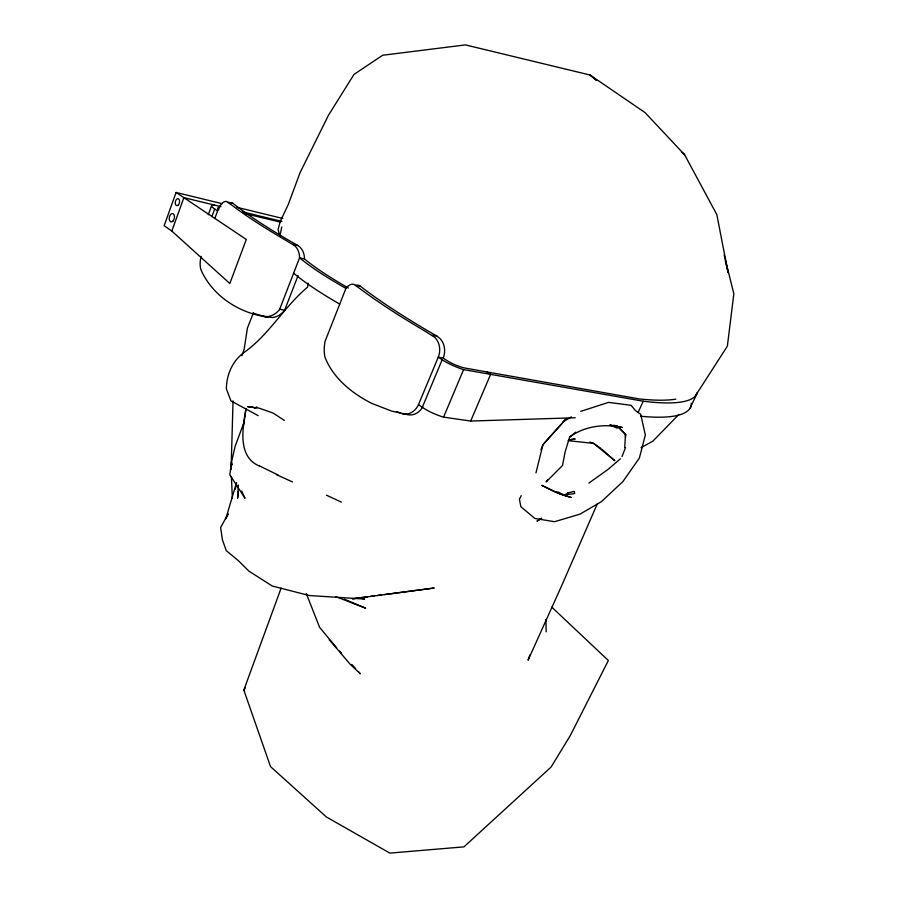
<?xml version="1.0" encoding="UTF-8"?>
<svg xmlns="http://www.w3.org/2000/svg" width="898" height="898" viewBox="0 0 898 898"><rect width="100%" height="100%" fill="white"/><g stroke="black" fill="none" stroke-linecap="round" stroke-linejoin="round"><path stroke-width="1.35" d="M231.1 469.587L233.042 400.878M691.28 403.157L691.191 405.918A326.737 56.709 22.4 0 1 640.701 416.245M624.739 447.462L625.502 434.273L617.487 426.224L610.09 425.147M238.374 485.021L237.6 498.188L238.374 491.431M245.85 408.5C242.999 427.437 236.96 456.218 259.017 465.871M243.403 426.258L246.175 408.511M308.07 283.094L307.531 287.203C283.847 306.959 268.771 335.403 243.358 352.959C232.178 361.546 226.521 374.982 226.363 388.879L230.932 400.878L258.141 415.628M625.502 434.273L625.536 437.449M279.929 236.006L281.759 226.97M235.298 489.186L236.544 483.82M535.96 472.876L542.964 444.645L566.402 418.524L542.964 444.645L540.966 449.707M236.589 482.462L225.825 518.696L228.193 513.824L220.627 527.463L222.423 539.833L226.285 550.642L238.43 560.734L248.813 571.061L272.24 586.012L309.226 595.531L364.577 599.056L361.905 598.371M575.741 432.174L569.646 437.079L565.156 451.817L562.496 465.534L546.141 481.945L547.511 479.947M241.955 355.687L244.177 349.154L247.399 328.174L253.505 312.594M529.876 654.889L528.08 660.176L561.879 585.249L597.338 503.744M176.087 192.453L164.154 225.701L171.821 231.067L229.832 283.499L246.31 239.452L176.087 192.453L222.053 203.666M171.821 231.067L183.866 197.661L221.02 206.652M208.269 214.768L211.625 205.586M211.861 216.654L214.667 208.976A18.757 3.21 21.4 0 1 214.341 205.036M551.776 607.138L608.361 660.513L570.252 735.619L551.148 766.982L463.974 846.859L389.844 853.1L326.367 816.967L270.511 766.589L243.829 690.068L281.141 588.044M214.768 218.596L217.597 210.918A14.289 6.409 -75.2 0 1 222.625 202.869A14.795 6.645 -75.2 0 1 226.352 201.444L231.751 205.081A293.983 45.764 22.8 0 0 285.396 240.069L294.701 245.715A15.412 12.011 -83.9 0 1 299.562 257.861A178.769 31.116 22.7 0 0 345.932 288.393A15.996 8.295 -75.4 0 1 354.003 284.419L360.749 289.223A318.24 53.397 23.7 0 0 424.529 330.834L434.958 337.502A16.804 13.93 -85.8 0 1 438.965 344.551A16.231 13.459 -85.8 0 1 438.258 357.18L418.49 404.616A18.151 14.963 -88.2 0 1 402.405 413.843M243.594 423.474L235.231 445.992L231.471 462.189L229.832 474.896L244.986 498.289L241.719 490.993M279.57 309.541L299.539 257.872L304.467 258.972A178.275 30.959 22.8 0 0 348.413 288.045M201.107 256.345A15.996 7.173 -75.9 0 0 201.32 270.612C213.78 298.001 243.302 315.591 272.745 317.51A24.717 19.195 -85.2 0 0 284.52 310.506L298.091 275.518M622.011 456.577L625.491 447.608M345.932 288.393L325.042 341.431A25.907 13.459 -76.3 0 0 324.997 357.258C333.158 378.249 352.207 393.537 371.862 403.438L391.595 411.082L407.378 414.618A18.095 14.952 -88.2 0 0 422.677 407.019M575.236 417.761L470.687 421.05L443.556 417.143A21.193 4.95 22.8 0 1 435.934 414.438L434.003 413.63A21.193 4.95 22.8 0 1 422.318 407.299L442.153 359.761L438.246 357.168L443.197 358.066L446.867 360.491A14.222 2.907 22.9 0 0 465.557 368.158L639.578 398.97A355.013 58.314 22.2 0 0 675.812 399.161M443.556 417.143L463.615 369.617L643.237 401.215A327.546 54.138 22.4 0 0 697.398 392.617L690.113 408.186M470.687 421.05L490.622 374.365L486.907 371.94M638.231 412.171L643.237 401.215M521.222 495.629L519.414 499.187L520.885 506.753L534.882 518.46L554.582 521.704L580.041 514.127L601.334 501.69L622.931 481.553L639.387 457.991L645.336 435.002L640.678 414.259L635.537 410.689L631.092 405.301L608.575 402.383L580.714 411.351M694.513 397.208L727.369 346.179L733.846 293.736L724.192 255.032M243.829 690.068L245.379 687.733M678.798 414.528L652.801 441.21L641.06 447.653M620.462 458.766L607.721 469.643L588.875 483.068M540.529 518.921L536.982 521.177L541.651 518.236M569.646 437.079C584.272 426.022 604.668 423.575 622.235 427.482L609.877 425.214M563.113 421.779L571.33 416.908M256.839 407.052L254.291 408.208L256.794 407.411M568.479 440.334L575.203 438.931L571.083 439.324M555.548 492.317L558.051 491.981L566.066 495.954L571.218 497.503L560.577 494.237L541.82 485.358L555.548 492.317L566.066 495.954M367.63 596.811L352.375 598.82L434.228 588.01L384.277 594.611M370.414 596.44L374.567 595.89M377.34 595.52L381.504 594.97M252.877 406.861L247.702 406.704L259.028 408.13L273.082 413.046L284.318 420.399M568.198 440.682L593.578 443.388L600.807 448.338M262.362 316.354L267.795 316.579A24.785 19.217 -85.3 0 0 279.581 309.552M279.761 309.282L284.7 310.225M432.017 335.179L436.978 336.144L439.919 338.467A16.759 13.919 -85.8 0 1 443.915 345.483A16.175 13.448 -85.8 0 1 443.208 358.066M355.462 285.194L360.412 286.249L365.711 290.29A317.421 53.094 23.7 0 0 429.502 331.811L436.978 336.144M292.793 244.335L297.732 245.468L299.629 246.849A15.367 12 -83.8 0 1 304.489 258.972M267.312 317.275L255.234 313.817M245.165 213.623L280.524 222.165M242.438 211.838L281.871 221.391M236.915 207.292L282.87 218.506M228.025 202.173L232.93 203.375L236.668 206.282A293.231 45.54 22.9 0 0 290.335 241.214L297.732 245.468M613.693 425.248L616.23 425.899M400.598 412.844L396.478 411.767M403.258 413.54L405.93 414.236M589.84 442.063L593.578 443.388L614.861 460.719L601.817 449.225M335.706 596.62L365.688 608.204L344.26 599.202M253.124 313.076L253.921 313.391M358.964 285.463L360.412 286.249M276.472 474.66L292.546 481.957M610.247 425.012L617.263 428.245M326.423 495.168L341.352 502.128M259.163 465.748L278.223 475.064M232.93 203.375L231.246 202.645A14.761 6.656 -75.2 0 0 230.359 202.645M214.667 208.976L217.597 210.918M418.49 404.616L422.318 407.299M596.575 80.236L590.053 75.017L465.411 44.9L382.683 55.249L353.992 74.411L328.466 115.281L300.067 172.663L288.213 204.632L280.165 221.604L278.099 229.574L279.884 236.095M596.429 80.393L590.053 75.017L645.033 112.576L684.646 154.793L716.829 214.633L728.121 272.734L725.281 260.588M682.514 152.997L684.646 154.793L681.526 152.02M617.487 426.224L625.906 434.935M306.308 593.578L319.587 627.309L336.739 647.929M339.567 651.028L341.464 653.093M351.848 664.475L355.63 668.606M358.459 671.704L360.345 673.781L350.108 664.194L329.184 639.657M232.021 464.861L231.471 462.189L231.763 464.838M231.403 476.479L232.369 498.525M545.894 619.541L546.175 631.855M339.725 304.085A178.309 32.62 22.7 0 1 293.657 273.183M356.596 285.306A15.951 8.307 -75.4 0 1 358.964 285.485M463.615 369.617A21.384 4.367 22.9 0 1 442.153 359.761M218.944 209.705A12.471 2.133 21.4 0 1 219.516 207.64M567.817 492.957L564.696 494.978L574.653 493.541L574.383 491.341L567.817 492.957M178.433 204.867A3.525 2.099 -78.7 0 0 178.601 198.918A3.525 2.099 -78.7 0 0 175.256 202.735A3.525 2.099 -78.7 0 0 178.433 204.867M173.056 221.009A4.266 2.548 -79.1 0 0 173.247 213.791A4.266 2.548 -79.1 0 0 169.217 218.382A4.266 2.548 -79.1 0 0 173.056 221.009"/></g></svg>
